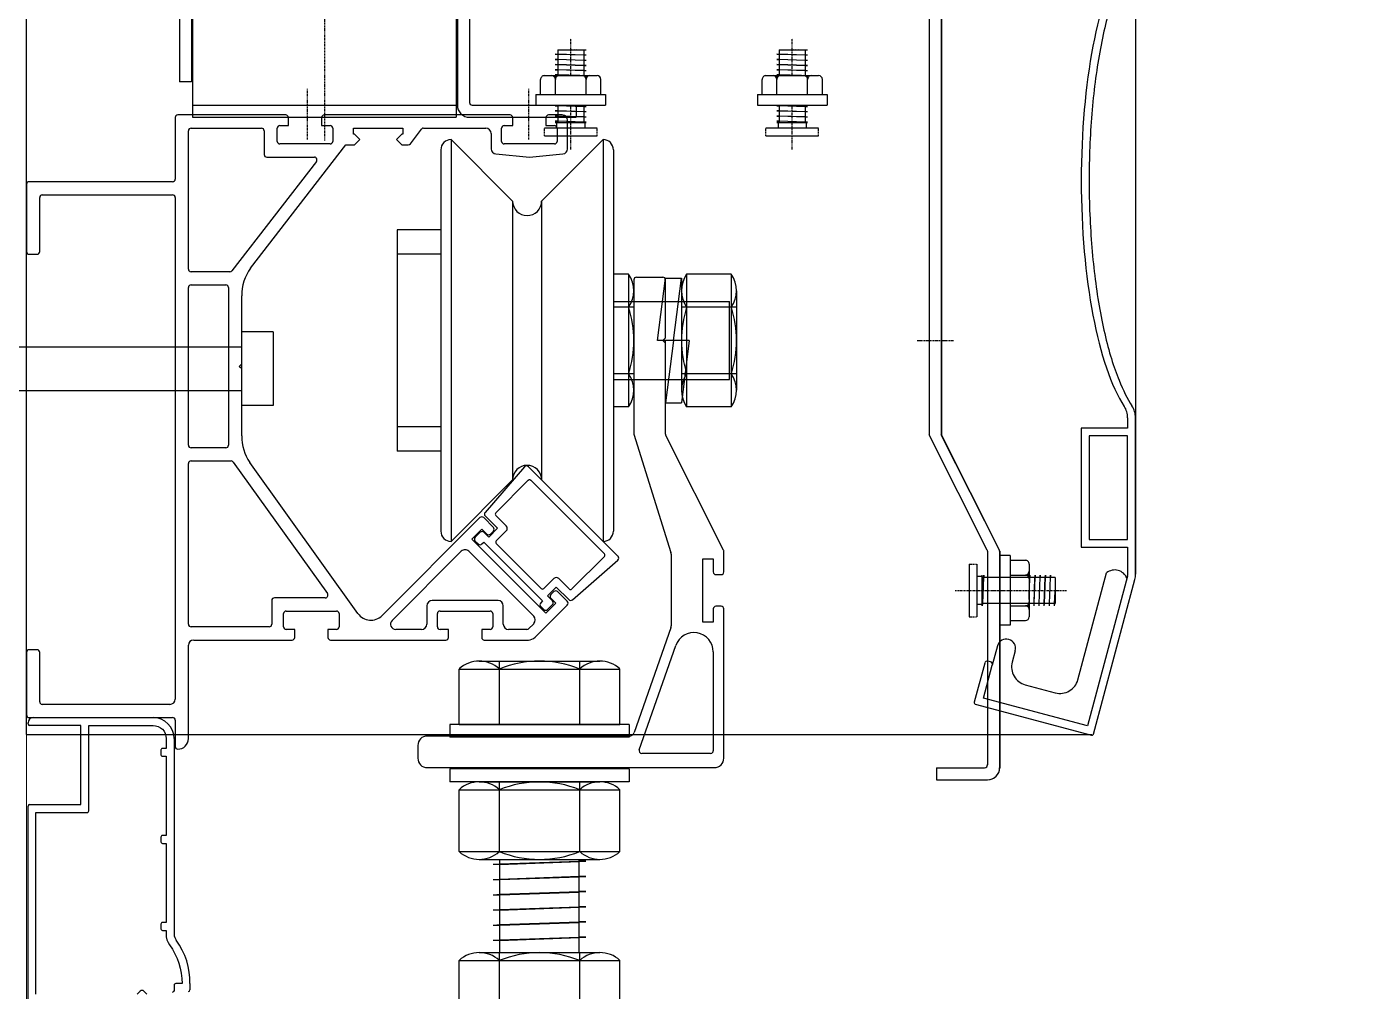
# Model space of a CAD drawing. Header units: millimetres. Extents: x 0 to 420000, y 0 to 297000.
# Drawn here: x 163762.5 to 164013.7, y 47501.5 to 47684.5 of the extents above; entities that cross this region are included whole.
import ezdxf

# ---------------------------------------------------------------- set-up
doc = ezdxf.new("R2010")
doc.units = ezdxf.units.MM
doc.linetypes.add('CENTER', pattern=[2, 1.25, -0.25, 0.25, -0.25])
doc.layers.add('A-WAXM-PANL', color=6, linetype='Continuous', lineweight=20)

# ---------------------------------------------------------------- blocks, each defined once
blk = doc.blocks.new('주행레일2')
at = {"color": 8}
for p, q in [((1944024.06, 140644.05), (1944024.06, 140632.4)), ((1944045.02, 140644.55), (1944024.56, 140644.55)), ((1944043.92, 140642.55), (1944045.52, 140642.55)), ((1944045.52, 140642.55), (1944045.52, 140644.05)), ((1944051.82, 140644.05), (1944051.82, 140642.55)), ((1944051.82, 140642.55), (1944053.42, 140642.55)), ((1944087.56, 140644.55), (1944052.32, 140644.55)), ((1944086.46, 140642.55), (1944088.06, 140642.55)), ((1944088.06, 140642.55), (1944088.06, 140644.05)), ((1944094.36, 140644.05), (1944094.36, 140642.55)), ((1944094.36, 140642.55), (1944095.96, 140642.55)), ((1944097.46, 140644.55), (1944094.86, 140644.55)), ((1944098.46, 140638.15), (1944098.46, 140643.55)), ((1944026.56, 140615.33), (1944026.56, 140641.55)), ((1944027.06, 140642.05), (1944040.42, 140642.05)), ((1944040.92, 140641.55), (1944040.92, 140637.05)), ((1944043.42, 140639.55), (1944043.42, 140642.05)), ((1944053.92, 140642.05), (1944053.92, 140639.55)), ((1944057.87, 140640.9), (1944057.87, 140642.05)), ((1944057.87, 140642.05), (1944067.21, 140642.05)), ((1944058.04, 140640.9), (1944057.87, 140640.9)), ((1944059.04, 140639.9), (1944058.04, 140640.9)), ((1944067.04, 140640.9), (1944066.04, 140639.9)), ((1944067.21, 140640.9), (1944067.04, 140640.9)), ((1944067.21, 140642.05), (1944067.21, 140640.9)), ((1944068.66, 140639.1), (1944070.74, 140641.85)), ((1944070.89, 140642.05), (1944070.86, 140642.02)), ((1944070.92, 140642.05), (1944070.89, 140642.05)), ((1944071.14, 140642.05), (1944082.96, 140642.05)), ((1944083.96, 140641.05), (1944083.96, 140638.15)), ((1944085.96, 140639.55), (1944085.96, 140642.05)), ((1944096.46, 140642.05), (1944096.46, 140639.55)), ((1944038.33, 140615.51), (1944056.44, 140638.9)), ((1944053.42, 140639.05), (1944043.92, 140639.05)), ((1944056.44, 140638.9), (1944058.04, 140638.9)), ((1944058.04, 140638.9), (1944059.04, 140639.9)), ((1944066.04, 140639.9), (1944067.04, 140638.9)), ((1944067.04, 140638.9), (1944068.26, 140638.9)), ((1944095.96, 140639.05), (1944086.46, 140639.05)), ((1944050.84, 140635.75), (1944034.79, 140615.02)), ((1944041.42, 140636.55), (1944050.44, 140636.55)), ((1944084.87, 140637.16), (1944091.21, 140636.55)), ((1944091.21, 140636.55), (1944097.56, 140637.16)), ((1943995.86, 140631.4), (1943995.86, 140618.65)), ((1944023.56, 140631.9), (1943996.36, 140631.9)), ((1943998.36, 140618.65), (1943998.36, 140628.9)), ((1943998.86, 140629.4), (1944023.56, 140629.4)), ((1944024.06, 140628.9), (1944024.06, 140533.8)), ((1943996.36, 140618.15), (1943997.86, 140618.15)), ((1944034.4, 140614.83), (1944027.06, 140614.83)), ((1944026.56, 140581.95), (1944026.56, 140611.83)), ((1944027.06, 140612.33), (1944033.66, 140612.33)), ((1944034.16, 140611.83), (1944034.16, 140581.95)), ((1944036.66, 140597.34), (1944036.66, 140610.28)), ((1944036.21, 140596.89), (1944036.66, 140597.34)), ((1944036.66, 140596.44), (1944036.21, 140596.89)), ((1944036.66, 140583.7), (1944036.66, 140596.44)), ((1944033.66, 140581.45), (1944027.06, 140581.45)), ((1944026.56, 140548), (1944026.56, 140578.45)), ((1944027.06, 140578.95), (1944034.66, 140578.95)), ((1944035.07, 140578.74), (1944052.93, 140553.79)), ((1944058.71, 140550), (1944038.2, 140578.67)), ((1944081.85, 140568.2), (1944063.27, 140549.63)), ((1944084.39, 140566.36), (1944082.55, 140568.2)), ((1944080.29, 140564.1), (1944082.2, 140566.01)), ((1944082.2, 140566.01), (1944083.12, 140565.09)), ((1944083.83, 140565.09), (1944084.39, 140565.65)), ((1944094.31, 140550.08), (1944080.29, 140564.1)), ((1944065.18, 140548.71), (1944078.31, 140561.84)), ((1944079.73, 140561.84), (1944092.04, 140549.52)), ((1944042.37, 140552.5), (1944042.37, 140548)), ((1944052.52, 140553), (1944042.87, 140553)), ((1944085.27, 140552.5), (1944072.77, 140552.5)), ((1944095.86, 140554.19), (1944095.3, 140553.62)), ((1944095.3, 140552.91), (1944096.22, 140551.99)), ((1944098.41, 140552.35), (1944096.57, 140554.19)), ((1944044.62, 140547.5), (1944044.62, 140550)), ((1944045.12, 140550.5), (1944054.62, 140550.5)), ((1944055.12, 140550), (1944055.12, 140547.5)), ((1944071.77, 140551.5), (1944071.77, 140548)), ((1944073.77, 140547.5), (1944073.77, 140550)), ((1944074.27, 140550.5), (1944083.77, 140550.5)), ((1944084.27, 140550), (1944084.27, 140547.5)), ((1944086.27, 140548), (1944086.27, 140551.5)), ((1944092.29, 140545.53), (1944098.41, 140551.64)), ((1944096.22, 140551.99), (1944094.31, 140550.08)), ((1944041.87, 140547.5), (1944027.06, 140547.5)), ((1944092.04, 140548.1), (1944091.08, 140547.14)), ((1944027.56, 140545), (1944046.22, 140545)), ((1944046.72, 140547), (1944045.12, 140547)), ((1944046.72, 140545.5), (1944046.72, 140547)), ((1944054.62, 140547), (1944053.02, 140547)), ((1944053.02, 140547), (1944053.02, 140545.5)), ((1944053.52, 140545), (1944075.37, 140545)), ((1944070.77, 140547), (1944065.89, 140547)), ((1944075.87, 140547), (1944074.27, 140547)), ((1944075.87, 140545.5), (1944075.87, 140547)), ((1944083.77, 140547), (1944082.17, 140547)), ((1944082.17, 140547), (1944082.17, 140545.5)), ((1944082.67, 140545), (1944091.02, 140545)), ((1944090.73, 140547), (1944087.27, 140547)), ((1943995.86, 140542.65), (1943995.86, 140530.8)), ((1943997.86, 140543.15), (1943996.36, 140543.15)), ((1943998.36, 140533.3), (1943998.36, 140542.65)), ((1944026.56, 140526.3), (1944026.56, 140544)), ((1944023.06, 140532.8), (1943998.86, 140532.8)), ((1943996.36, 140530.3), (1944023.56, 140530.3)), ((1944024.06, 140529.8), (1944024.06, 140524.8))]:
    blk.add_line(p, q, dxfattribs=at)
for centre, radius, start, end in [((1944024.56, 140644.05), 0.5, 90, 180), ((1944043.92, 140642.05), 0.5, 90, 180), ((1944045.02, 140644.05), 0.5, 0, 90), ((1944052.32, 140644.05), 0.5, 90, 180), ((1944053.42, 140642.05), 0.5, 0, 90), ((1944086.46, 140642.05), 0.5, 90, 180), ((1944087.56, 140644.05), 0.5, 0, 90), ((1944094.86, 140644.05), 0.5, 90, 180), ((1944095.96, 140642.05), 0.5, 0, 90), ((1944097.46, 140643.55), 1, 0, 90), ((1944027.06, 140641.55), 0.5, 90, 180), ((1944040.42, 140641.55), 0.5, 0, 90), ((1944071.14, 140641.55), 0.5, 90, 142.9575), ((1944082.96, 140641.05), 1, 0, 90), ((1944043.92, 140639.55), 0.5, 180, 270), ((1944053.42, 140639.55), 0.5, 270, 0), ((1944068.26, 140639.4), 0.5, 270, 322.9575), ((1944084.96, 140638.15), 1, 180, 264.5597), ((1944086.46, 140639.55), 0.5, 180, 270), ((1944095.96, 140639.55), 0.5, 270, 0), ((1944097.46, 140638.15), 1, 275.4403, 360), ((1944041.42, 140637.05), 0.5, 180, 270), ((1944050.44, 140636.05), 0.5, 322.2543, 90), ((1943996.36, 140631.4), 0.5, 90, 180), ((1944023.56, 140632.4), 0.5, 270, 0), ((1943998.86, 140628.9), 0.5, 90, 180), ((1944023.56, 140628.9), 0.5, 0, 90), ((1943996.36, 140618.65), 0.5, 180, 270), ((1943997.86, 140618.65), 0.5, 270, 0), ((1944027.06, 140615.33), 0.5, 180, 270), ((1944034.4, 140615.33), 0.5, 270, 322.2543), ((1944045.66, 140610.28), 9, 144.5197, 180), ((1944027.06, 140611.83), 0.5, 90, 180), ((1944033.66, 140611.83), 0.5, 0, 90), ((1944045.66, 140583.7), 9, 180, 214.0012), ((1944027.06, 140581.95), 0.5, 180, 270), ((1944033.66, 140581.95), 0.5, 270, 0), ((1944027.06, 140578.45), 0.5, 90, 180), ((1944034.66, 140578.45), 0.5, 35.5876, 90), ((1944082.2, 140567.85), 0.5, 45, 135.0005), ((1944083.47, 140565.44), 0.5, 225, 315), ((1944084.04, 140566.01), 0.5, 315, 45), ((1944079.02, 140561.13), 1, 45, 135.0005), ((1944042.87, 140552.5), 0.5, 90, 180), ((1944052.52, 140553.5), 0.5, 270, 35.5876), ((1944072.77, 140551.5), 1, 90, 180), ((1944085.27, 140551.5), 1, 0, 90), ((1944095.65, 140553.27), 0.5, 135, 225), ((1944096.22, 140553.83), 0.5, 45, 135), ((1944098.05, 140551.99), 0.5, 315, 45), ((1944045.12, 140550), 0.5, 90, 180), ((1944054.62, 140550), 0.5, 0, 90), ((1944061.15, 140551.75), 3, 215.5876, 315.0005), ((1944074.27, 140550), 0.5, 90, 180), ((1944083.77, 140550), 0.5, 0, 90), ((1944027.06, 140548), 0.5, 180, 270), ((1944041.87, 140548), 0.5, 270, 0), ((1944045.12, 140547.5), 0.5, 180, 270), ((1944054.62, 140547.5), 0.5, 270, 0), ((1944065.89, 140548), 1, 135.0005, 270), ((1944070.77, 140548), 1, 270, 0), ((1944074.27, 140547.5), 0.5, 180, 270), ((1944083.77, 140547.5), 0.5, 270, 0), ((1944087.27, 140548), 1, 180, 270), ((1944090.73, 140547.5), 0.5, 270, 315), ((1944091.34, 140548.81), 1, 315, 45), ((1944027.56, 140544), 1, 90, 180), ((1944046.22, 140545.5), 0.5, 270, 0), ((1944053.52, 140545.5), 0.5, 180, 270), ((1944075.37, 140545.5), 0.5, 270, 0), ((1944082.67, 140545.5), 0.5, 180, 270), ((1944091.02, 140546.8), 1.8, 270, 315), ((1943996.36, 140542.65), 0.5, 90, 180), ((1943997.86, 140542.65), 0.5, 0, 90), ((1943998.86, 140533.3), 0.5, 180, 270), ((1944023.06, 140533.8), 1, 270, 0), ((1943996.36, 140530.8), 0.5, 180, 270), ((1944023.56, 140529.8), 0.5, 0, 90), ((1944024.56, 140524.8), 0.5, 180, 270), ((1944024.56, 140526.3), 2, 270, 0)]:
    blk.add_arc(centre, radius, start, end, dxfattribs=at)
blk = doc.blocks.new('스크류볼트')
at = {"color": 8}
for p, q in [((1934346.89, 124704.52), (1934346.89, 124690.52)), ((1934352.89, 124704.52), (1934346.89, 124704.52)), ((1934352.89, 124704.52), (1934352.89, 124690.52)), ((1934191.59, 124701.67), (1934346.89, 124701.67)), ((1934191.59, 124693.37), (1934346.89, 124693.37)), ((1934352.89, 124690.52), (1934346.89, 124690.52))]:
    blk.add_line(p, q, dxfattribs=at)
blk = doc.blocks.new('압착가이드')
at = {"color": 8}
for p, q in [((1934393.1, 124678.29), (1934385.6, 124669.66)), ((1934394.39, 124677.75), (1934393.83, 124678.31)), ((1934410.81, 124661.33), (1934394.39, 124677.75)), ((1934393.79, 124675.73), (1934387.63, 124669.56)), ((1934408.23, 124661.79), (1934394.29, 124675.73)), ((1934385.63, 124668.98), (1934387.98, 124666.63)), ((1934387.63, 124669.07), (1934389.63, 124667.07)), ((1934384.68, 124665.88), (1934383.74, 124664.93)), ((1934386.31, 124664.96), (1934385.39, 124665.88)), ((1934387.98, 124666.63), (1934386.31, 124664.96)), ((1934389.63, 124666.15), (1934387.72, 124664.25)), ((1934383.74, 124664.22), (1934384.3, 124663.66)), ((1934385.01, 124663.66), (1934385.36, 124664)), ((1934385.36, 124664), (1934396.51, 124652.85)), ((1934387.72, 124663.76), (1934396.26, 124655.22)), ((1934402.07, 124655.13), (1934408.23, 124661.29)), ((1934402.17, 124653.1), (1934410.79, 124660.6)), ((1934396.75, 124655.22), (1934398.66, 124657.12)), ((1934399.57, 124657.12), (1934401.57, 124655.13)), ((1934397.46, 124653.81), (1934399.11, 124655.46)), ((1934398.38, 124652.89), (1934397.46, 124653.81)), ((1934399.11, 124655.46), (1934401.47, 124653.11)), ((1934396.51, 124652.85), (1934396.16, 124652.51)), ((1934396.16, 124651.8), (1934396.72, 124651.23)), ((1934397.43, 124651.23), (1934398.38, 124652.18))]:
    blk.add_line(p, q, dxfattribs=at)
for centre, radius, start, end in [((1934393.48, 124677.96), 0.5, 45, 139.0139), ((1934394.04, 124675.48), 0.35, 45, 135), ((1934385.98, 124669.33), 0.5, 139.0139, 225), ((1934387.88, 124669.32), 0.35, 135, 225), ((1934385.04, 124665.52), 0.5, 45, 135), ((1934389.17, 124666.61), 0.65, 315, 45), ((1934384.09, 124664.58), 0.5, 135, 225), ((1934384.66, 124664.01), 0.5, 225, 315), ((1934387.97, 124664), 0.35, 135, 225), ((1934407.99, 124661.54), 0.35, 315, 45), ((1934410.46, 124660.97), 0.5, 310.9861, 45.007), ((1934399.11, 124656.66), 0.65, 45, 135), ((1934396.51, 124655.47), 0.35, 225, 315), ((1934401.82, 124655.37), 0.35, 225, 315), ((1934396.51, 124652.15), 0.5, 135, 225), ((1934397.08, 124651.59), 0.5, 225, 315), ((1934398.03, 124652.53), 0.5, 315, 45), ((1934401.82, 124653.46), 0.5, 225, 313.7704)]:
    blk.add_arc(centre, radius, start, end, dxfattribs=at)
blk = doc.blocks.new('상부로라대측면')
at = {"color": 8}
for p, q in [((1934053.13, 124733.65), (1934053.13, 124661.31)), ((1934055.05, 124735.58), (1934055.05, 124659.38)), ((1934066.73, 124723.91), (1934055.05, 124735.58)), ((1934072.23, 124723.91), (1934083.9, 124735.58)), ((1934083.9, 124735.58), (1934083.9, 124659.38)), ((1934085.83, 124733.65), (1934085.83, 124661.31)), ((1934066.73, 124723.91), (1934066.73, 124671.06)), ((1934072.23, 124723.91), (1934072.23, 124671.06)), ((1934044.83, 124718.48), (1934044.83, 124676.48)), ((1934053.13, 124718.48), (1934044.83, 124718.48)), ((1934053.13, 124713.83), (1934044.83, 124713.83)), ((1934088.73, 124710.07), (1934085.83, 124710.07)), ((1934088.73, 124710.07), (1934088.73, 124684.89)), ((1934094.23, 124697.48), (1934095.73, 124709.28)), ((1934095.73, 124709.28), (1934098.73, 124709.28)), ((1934097.23, 124697.48), (1934098.73, 124709.28)), ((1934098.73, 124709.28), (1934098.73, 124697.48)), ((1934099.73, 124710.07), (1934099.73, 124684.89)), ((1934108.18, 124710.07), (1934099.73, 124710.07)), ((1934108.18, 124710.07), (1934108.18, 124684.89)), ((1934089.73, 124706.92), (1934089.73, 124688.04)), ((1934089.73, 124706.92), (1934089.73, 124688.04)), ((1934098.73, 124706.92), (1934098.73, 124688.04)), ((1934109.18, 124706.92), (1934109.18, 124688.04)), ((1934085.83, 124704.88), (1934107.83, 124704.88)), ((1934089.73, 124703.77), (1934085.83, 124703.77)), ((1934089.73, 124704.88), (1934095.73, 124704.88)), ((1934109.18, 124703.77), (1934098.73, 124703.77)), ((1934107.83, 124690.08), (1934107.83, 124704.88)), ((1934100.23, 124697.48), (1934094.23, 124697.48)), ((1934097.23, 124697.48), (1934095.73, 124685.68)), ((1934100.23, 124697.48), (1934098.73, 124685.68)), ((1934089.73, 124691.19), (1934085.83, 124691.19)), ((1934109.18, 124691.19), (1934098.73, 124691.19)), ((1934085.83, 124690.08), (1934107.83, 124690.08)), ((1934089.73, 124690.08), (1934095.73, 124690.08)), ((1934088.73, 124684.89), (1934085.83, 124684.89)), ((1934095.73, 124685.68), (1934098.73, 124685.68)), ((1934108.18, 124684.89), (1934099.73, 124684.89)), ((1934053.13, 124681.13), (1934044.83, 124681.13)), ((1934053.13, 124676.48), (1934044.83, 124676.48)), ((1934066.73, 124671.06), (1934055.05, 124659.38)), ((1934072.23, 124671.06), (1934083.9, 124659.38))]:
    blk.add_line(p, q, dxfattribs=at)
for centre, radius, start, end in [((1934055.05, 124733.65), 1.93, 90, 180), ((1934083.9, 124733.65), 1.93, 360, 90), ((1934069.48, 124723.91), 2.75, 179.9993, 270), ((1934069.48, 124723.91), 2.75, 270, 0.0007), ((1934084.28, 124706.92), 5.45, 324.7387, 35.2613), ((1934104.18, 124706.92), 5.45, 144.7387, 215.2613), ((1934103.73, 124706.92), 5.45, 324.7387, 35.2613), ((1934069.43, 124697.48), 20.3, 341.942, 18.058), ((1934119.03, 124697.48), 20.3, 161.942, 198.058), ((1934088.88, 124697.48), 20.3, 341.942, 18.058), ((1934084.28, 124688.04), 5.45, 324.7387, 35.2613), ((1934104.18, 124688.04), 5.45, 144.7387, 215.2613), ((1934103.73, 124688.04), 5.45, 324.7387, 35.2613), ((1934069.48, 124671.06), 2.75, 90, 180.0007), ((1934069.48, 124671.06), 2.75, 359.9993, 90), ((1934055.05, 124661.31), 1.93, 180, 270), ((1934083.9, 124661.31), 1.93, 270, 0)]:
    blk.add_arc(centre, radius, start, end, dxfattribs=at)
blk = doc.blocks.new('고정볼트')
at = {"color": 8}
for p, q in [((1934018.66, 124726.28), (1934018.66, 124736.78)), ((1934018.66, 124736.78), (1934049.16, 124736.78)), ((1934022.48, 124738.28), (1934045.35, 124738.28)), ((1934026.29, 124726.28), (1934026.29, 124738.28)), ((1934041.54, 124726.28), (1934041.54, 124738.28)), ((1934049.16, 124726.28), (1934049.16, 124736.78)), ((1934050.91, 124726.28), (1934016.91, 124726.28)), ((1934016.91, 124726.28), (1934016.91, 124723.83)), ((1934018.66, 124726.28), (1934049.16, 124726.28)), ((1934050.91, 124726.28), (1934050.91, 124723.83)), ((1934050.91, 124723.83), (1934016.91, 124723.83)), ((1934050.91, 124717.83), (1934016.91, 124717.83)), ((1934016.91, 124717.83), (1934016.91, 124715.38)), ((1934050.91, 124717.83), (1934050.91, 124715.38)), ((1934050.91, 124715.38), (1934016.91, 124715.38)), ((1934018.66, 124702.18), (1934018.66, 124713.88)), ((1934018.66, 124713.88), (1934049.16, 124713.88)), ((1934022.48, 124715.38), (1934045.35, 124715.38)), ((1934026.29, 124702.18), (1934026.29, 124715.38)), ((1934041.54, 124702.18), (1934041.54, 124715.38)), ((1934049.16, 124702.18), (1934049.16, 124713.88)), ((1934018.66, 124702.18), (1934049.16, 124702.18)), ((1934022.48, 124700.68), (1934045.35, 124700.68)), ((1934025.11, 124699.75), (1934026.41, 124699.79)), ((1934025.11, 124699.75), (1934026.41, 124699.74)), ((1934025.17, 124699.75), (1934026.41, 124699.83)), ((1934026.41, 124683.01), (1934026.41, 124700.68)), ((1934026.41, 124699.83), (1934041.41, 124700.36)), ((1934026.41, 124699.79), (1934041.41, 124700.31)), ((1934026.41, 124699.74), (1934041.41, 124700.26)), ((1934041.41, 124683.01), (1934041.41, 124700.68)), ((1934042.71, 124700.35), (1934041.41, 124700.36)), ((1934041.41, 124700.31), (1934042.71, 124700.35)), ((1934042.66, 124700.35), (1934041.41, 124700.26)), ((1934025.11, 124696.86), (1934026.41, 124696.9)), ((1934025.11, 124696.86), (1934026.41, 124696.86)), ((1934025.17, 124696.87), (1934026.41, 124696.95)), ((1934026.41, 124696.95), (1934041.41, 124697.48)), ((1934026.41, 124696.9), (1934041.41, 124697.43)), ((1934026.41, 124696.86), (1934041.41, 124697.38)), ((1934042.71, 124697.47), (1934041.41, 124697.48)), ((1934041.41, 124697.43), (1934042.71, 124697.47)), ((1934042.66, 124697.47), (1934041.41, 124697.38)), ((1934025.11, 124693.98), (1934026.41, 124694.02)), ((1934025.11, 124693.98), (1934026.41, 124693.98)), ((1934025.17, 124693.99), (1934026.41, 124694.07)), ((1934026.41, 124694.07), (1934041.41, 124694.59)), ((1934026.41, 124694.02), (1934041.41, 124694.55)), ((1934026.41, 124693.98), (1934041.41, 124694.5)), ((1934041.41, 124694.55), (1934042.71, 124694.59)), ((1934042.71, 124694.59), (1934041.41, 124694.59)), ((1934042.66, 124694.58), (1934041.41, 124694.5)), ((1934025.11, 124691.1), (1934026.41, 124691.14)), ((1934025.11, 124691.1), (1934026.41, 124691.09)), ((1934025.17, 124691.1), (1934026.41, 124691.19)), ((1934026.41, 124691.19), (1934041.41, 124691.71)), ((1934026.41, 124691.14), (1934041.41, 124691.67)), ((1934026.41, 124691.09), (1934041.41, 124691.62)), ((1934041.41, 124691.67), (1934042.71, 124691.71)), ((1934042.71, 124691.71), (1934041.41, 124691.71)), ((1934042.66, 124691.7), (1934041.41, 124691.62)), ((1934026.41, 124688.31), (1934041.41, 124688.83)), ((1934026.41, 124688.26), (1934041.41, 124688.78)), ((1934026.41, 124688.21), (1934041.41, 124688.74)), ((1934042.71, 124688.82), (1934041.41, 124688.83)), ((1934041.41, 124688.78), (1934042.71, 124688.82)), ((1934042.66, 124688.82), (1934041.41, 124688.74)), ((1934025.11, 124688.22), (1934026.41, 124688.26)), ((1934025.11, 124688.22), (1934026.41, 124688.21)), ((1934025.17, 124688.22), (1934026.41, 124688.31)), ((1934026.41, 124685.42), (1934041.41, 124685.95)), ((1934026.41, 124685.38), (1934041.41, 124685.9)), ((1934042.71, 124685.94), (1934041.41, 124685.95)), ((1934041.41, 124685.9), (1934042.71, 124685.94)), ((1934042.66, 124685.94), (1934041.41, 124685.86)), ((1934025.11, 124685.34), (1934026.41, 124685.38)), ((1934025.11, 124685.34), (1934026.41, 124685.33)), ((1934025.17, 124685.34), (1934026.41, 124685.42)), ((1934026.41, 124685.33), (1934041.41, 124685.86)), ((1934018.66, 124669.81), (1934018.66, 124681.51)), ((1934018.66, 124681.51), (1934049.16, 124681.51)), ((1934022.48, 124683.01), (1934045.35, 124683.01)), ((1934026.29, 124669.81), (1934026.29, 124683.01)), ((1934041.54, 124669.81), (1934041.54, 124683.01)), ((1934049.16, 124669.81), (1934049.16, 124681.51)), ((1934050.91, 124668.31), (1934016.91, 124668.31)), ((1934016.91, 124668.31), (1934016.91, 124665.86)), ((1934018.66, 124669.81), (1934049.16, 124669.81)), ((1934022.48, 124668.31), (1934045.35, 124668.31)), ((1934050.91, 124668.31), (1934050.91, 124665.86)), ((1934050.91, 124665.86), (1934016.91, 124665.86)), ((1934022.48, 124664.36), (1934045.35, 124664.36)), ((1934026.29, 124651.16), (1934026.29, 124664.36)), ((1934041.54, 124651.16), (1934041.54, 124664.36)), ((1934018.66, 124651.16), (1934018.66, 124662.86)), ((1934018.66, 124662.86), (1934049.16, 124662.86)), ((1934049.16, 124651.16), (1934049.16, 124662.86)), ((1934018.66, 124651.16), (1934049.16, 124651.16)), ((1934022.48, 124649.66), (1934045.35, 124649.66)), ((1934026.41, 124646.88), (1934026.41, 124649.66)), ((1934026.41, 124647.96), (1934041.41, 124648.49)), ((1934026.41, 124647.92), (1934041.41, 124648.44)), ((1934026.41, 124647.87), (1934041.41, 124648.4)), ((1934041.41, 124646.88), (1934041.41, 124649.66)), ((1934042.71, 124648.48), (1934041.41, 124648.49)), ((1934041.41, 124648.44), (1934042.71, 124648.48)), ((1934042.66, 124648.48), (1934041.41, 124648.4)), ((1934025.11, 124647.88), (1934026.41, 124647.92)), ((1934025.11, 124647.88), (1934026.41, 124647.87)), ((1934025.17, 124647.88), (1934026.41, 124647.96)), ((1934026.41, 124646.88), (1934041.41, 124646.88))]:
    blk.add_line(p, q, dxfattribs=at)
for centre, radius, start, end in [((1934022.48, 124732.69), 5.6, 47.0464, 132.9536), ((1934033.91, 124718.15), 20.13, 67.7416, 112.2584), ((1934045.35, 124732.69), 5.6, 47.0464, 132.9536), ((1934022.48, 124709.79), 5.6, 47.0464, 132.9536), ((1934033.91, 124695.25), 20.13, 67.7416, 112.2584), ((1934045.35, 124709.79), 5.6, 47.0464, 132.9536), ((1934022.48, 124706.28), 5.6, 227.0464, 312.9536), ((1934033.91, 124720.81), 20.13, 247.7416, 292.2584), ((1934045.35, 124706.28), 5.6, 227.0464, 312.9536), ((1934022.48, 124677.42), 5.6, 47.0464, 132.9536), ((1934033.91, 124662.88), 20.13, 67.7416, 112.2584), ((1934045.35, 124677.42), 5.6, 47.0464, 132.9536), ((1934022.48, 124673.91), 5.6, 227.0464, 312.9536), ((1934033.91, 124688.45), 20.13, 247.7416, 292.2584), ((1934045.35, 124673.91), 5.6, 227.0464, 312.9536), ((1934022.48, 124658.77), 5.6, 47.0464, 132.9536), ((1934033.91, 124644.23), 20.13, 67.7416, 112.2584), ((1934045.35, 124658.77), 5.6, 47.0464, 132.9536), ((1934022.48, 124655.26), 5.6, 227.0464, 312.9536), ((1934033.91, 124669.8), 20.13, 247.7416, 292.2584), ((1934045.35, 124655.26), 5.6, 227.0464, 312.9536)]:
    blk.add_arc(centre, radius, start, end, dxfattribs=at)
blk = doc.blocks.new('주레일1')
at = {"color": 8}
for p, q in [((1944110.79, 140613.28), (1944110.79, 140583.93)), ((1944111.29, 140613.71), (1944116.29, 140613.71)), ((1944116.79, 140602.21), (1944116.79, 140613.21)), ((1944116.29, 140601.71), (1944116.79, 140602.21)), ((1944116.79, 140601.2), (1944116.29, 140601.71)), ((1944116.79, 140589.91), (1944116.79, 140601.71)), ((1944116.79, 140583.93), (1944116.79, 140601.2)), ((1944110.79, 140583.93), (1944117.8, 140561.48)), ((1944127.8, 140561.97), (1944116.85, 140583.7)), ((1944117.85, 140561.18), (1944117.85, 140547.57)), ((1944123.85, 140548.31), (1944123.85, 140560.31)), ((1944123.85, 140560.31), (1944125.85, 140560.31)), ((1944125.85, 140560.31), (1944125.85, 140557.81)), ((1944127.85, 140557.81), (1944127.85, 140561.76)), ((1944126.35, 140557.31), (1944127.35, 140557.31)), ((1944125.85, 140550.81), (1944125.85, 140548.31)), ((1944127.35, 140551.31), (1944126.35, 140551.31)), ((1944127.85, 140522.51), (1944127.85, 140550.81)), ((1944117.79, 140547.24), (1944110.84, 140527.37)), ((1944125.85, 140548.31), (1944123.85, 140548.31)), ((1944111.82, 140524.11), (1944118.73, 140543.86)), ((1944125.85, 140542.65), (1944125.85, 140523.91)), ((1944069.82, 140524.91), (1944069.82, 140522.51)), ((1944109.9, 140526.71), (1944071.62, 140526.71)), ((1944125.35, 140523.41), (1944112.28, 140523.41)), ((1944071.62, 140520.71), (1944126.05, 140520.71))]:
    blk.add_line(p, q, dxfattribs=at)
for centre, radius, start, end in [((1944111.29, 140613.21), 0.5, 90, 180), ((1944116.29, 140613.21), 0.5, 0, 90), ((1944117.29, 140583.93), 0.5, 180, 206.743), ((1944116.85, 140561.18), 1, 360, 17.3433), ((1944127.4, 140561.76), 0.45, 360, 26.743), ((1944126.35, 140557.81), 0.5, 180, 270), ((1944127.35, 140557.81), 0.5, 270, 0), ((1944126.35, 140550.81), 0.5, 90, 180), ((1944127.35, 140550.81), 0.5, 0, 90), ((1944116.85, 140547.57), 1, 340.7173, 0), ((1944122.19, 140542.65), 3.66, 0, 160.7173), ((1944109.9, 140527.71), 1, 270, 340.7173), ((1944071.62, 140524.91), 1.8, 90, 180), ((1944071.62, 140522.51), 1.8, 180, 270), ((1944112.28, 140523.91), 0.5, 155.8351, 270), ((1944125.35, 140523.91), 0.5, 270, 0), ((1944126.05, 140522.51), 1.8, 270, 0)]:
    blk.add_arc(centre, radius, start, end, dxfattribs=at)
blk = doc.blocks.new('A$C6F8E717E')
at = {"color": 3}
for p, q in [((-17.48, 62.1), (-1.78, 62.1)), ((-1.78, 62.1), (-1.78, 59.8)), ((-19.78, 59.8), (-19.78, 49.8)), ((-17.48, 59.22), (-17.48, 50.37)), ((-16.91, 59.8), (-1.78, 59.8)), ((-16.9, 49.8), (-2.3, 49.8)), ((-17.49, 47.5), (-2.88, 47.5)), ((-2.3, 46.92), (-2.3, -47.5)), ((0, 47.5), (0, -47.5)), ((8.71, -69.34), (-2.3, -47.5)), ((11.01, -69.34), (0, -47.5)), ((8.76, -69.54), (8.76, -110.03)), ((11.06, -69.54), (11.06, -110.6)), ((-0.94, -110.6), (8.18, -110.6)), ((-0.94, -110.6), (-0.94, -112.9)), ((-0.94, -112.9), (8.76, -112.9))]:
    blk.add_line(p, q, dxfattribs=at)
at = {"color": 3, "linetype": 'CENTER', "ltscale": 0.1}
for p, q in [((-4.6, -29.6), (2.3, -29.6)), ((6.46, -76.99), (13.36, -76.99))]:
    blk.add_line(p, q, dxfattribs=at)
at = {"color": 3}
for centre, radius, start, end in [((-17.48, 59.8), 2.3, 90, 180), ((-16.91, 59.22), 0.575, 90, 180), ((-16.9, 50.37), 0.575, 180, 270), ((-17.48, 49.8), 2.3, 180, 270), ((-2.3, 47.5), 2.3, 0, 90), ((-2.88, 46.92), 0.575, 0, 90), ((8.31, -69.54), 0.45, 360, 26.743), ((10.61, -69.54), 0.45, 360, 26.743), ((8.18, -110.03), 0.575, 270, 0), ((8.76, -110.6), 2.3, 270, 0)]:
    blk.add_arc(centre, radius, start, end, dxfattribs=at)
blk = doc.blocks.new('A$C32AC5785')
at = {"color": 1}
for p, q in [((-2.12, 6.6), (-2.12, -6.6)), ((-0.12, 6.6), (-2.12, 6.6)), ((-0.12, 6.6), (-0.12, -6.6)), ((-0.12, 5.72), (2.75, 5.72)), ((-7.92, 5), (-7.92, -5)), ((-6.42, 5), (-6.42, -5)), ((-5.46, 2.66), (-6.42, 2.66)), ((-5.46, -2.93), (-5.46, 2.92)), ((-5.15, 2.91), (-5.18, 2.47)), ((-5.17, 2.47), (-5.15, 2.92)), ((-5.15, 2.92), (-5.15, 2.47)), ((-0.12, 2.92), (3.48, 2.92)), ((3.48, 4.99), (3.48, -4.99)), ((3.63, 2.91), (3.6, 2.47)), ((3.61, 2.47), (3.63, 2.92)), ((3.63, 2.92), (3.63, 2.47)), ((4.6, 2.91), (4.57, 2.47)), ((4.59, 2.47), (4.6, 2.92)), ((4.6, 2.92), (4.6, 2.47)), ((5.58, 2.91), (5.55, 2.47)), ((5.56, 2.47), (5.58, 2.92)), ((5.58, 2.92), (5.58, 2.47)), ((6.55, 2.91), (6.52, 2.47)), ((6.54, 2.47), (6.55, 2.92)), ((6.55, 2.92), (6.55, 2.47)), ((7.53, 2.91), (7.5, 2.47)), ((7.51, 2.47), (7.53, 2.92)), ((7.53, 2.92), (7.53, 2.47)), ((8.38, 2.47), (-5.46, 2.47)), ((-5.36, -2.47), (-5.18, 2.47)), ((-5.34, -2.47), (-5.17, 2.47)), ((-5.33, -2.47), (-5.15, 2.47)), ((3.48, -1.74), (3.63, 2.47)), ((3.48, -1.3), (3.61, 2.47)), ((3.48, -0.85), (3.6, 2.47)), ((4.4, -2.47), (4.57, 2.47)), ((4.41, -2.47), (4.59, 2.47)), ((4.43, -2.47), (4.6, 2.47)), ((5.37, -2.47), (5.55, 2.47)), ((5.39, -2.47), (5.56, 2.47)), ((5.4, -2.47), (5.58, 2.47)), ((6.35, -2.47), (6.52, 2.47)), ((6.37, -2.47), (6.54, 2.47)), ((6.38, -2.47), (6.55, 2.47)), ((7.32, -2.47), (7.5, 2.47)), ((7.34, -2.47), (7.51, 2.47)), ((7.36, -2.47), (7.53, 2.47)), ((8.38, 2.47), (8.38, -2.47)), ((8.38, -2.47), (-5.46, -2.47)), ((-5.36, -2.93), (-5.34, -2.47)), ((-5.36, -2.91), (-5.33, -2.47)), ((-5.36, -2.93), (-5.36, -2.47)), ((4.4, -2.93), (4.41, -2.47)), ((4.4, -2.91), (4.43, -2.47)), ((4.4, -2.93), (4.4, -2.47)), ((5.37, -2.93), (5.39, -2.47)), ((5.37, -2.91), (5.4, -2.47)), ((5.37, -2.93), (5.37, -2.47)), ((6.35, -2.93), (6.37, -2.47)), ((6.35, -2.91), (6.38, -2.47)), ((6.35, -2.93), (6.35, -2.47)), ((7.32, -2.93), (7.34, -2.47)), ((7.32, -2.93), (7.32, -2.47)), ((7.33, -2.91), (7.36, -2.47)), ((8.3, -2.47), (8.38, -0.22)), ((8.3, -2.93), (8.32, -2.47)), ((8.3, -2.91), (8.33, -2.47)), ((8.3, -2.93), (8.3, -2.47)), ((8.32, -2.47), (8.38, -0.67)), ((8.33, -2.47), (8.38, -1.11)), ((-5.46, -2.66), (-6.42, -2.66)), ((-0.12, -2.92), (3.48, -2.92)), ((-0.12, -6.6), (-2.12, -6.6)), ((-0.12, -5.72), (2.75, -5.72))]:
    blk.add_line(p, q, dxfattribs=at)
at = {"color": 1, "linetype": 'CENTER', "ltscale": 0.1}
for p, q in [((-7.92, 5), (-6.42, 5)), ((-10.55, 0), (10.55, 0)), ((-7.92, -5), (-6.42, -5))]:
    blk.add_line(p, q, dxfattribs=at)
at = {"color": 1}
for centre, start, end in [((2.75, 6.45), 270, 270.0014), ((2.75, 4.99), 0, 90.0014), ((2.75, 3.64), 270, 0), ((2.75, 2.19), 0, 90.0014), ((2.75, -2.19), 270, 0), ((2.75, -3.64), 0, 90.0014), ((2.75, -4.99), 270, 0), ((2.75, -6.45), 89.9981, 90.0014)]:
    blk.add_arc(centre, 0.729, start, end, dxfattribs=at)
blk = doc.blocks.new('A$C37D55ABE')
at = {"color": 5}
for p, q in [((-28.54, 205.27), (-12.84, 205.27)), ((-12.84, 205.27), (-12.84, 202.97)), ((-30.84, 202.97), (-30.84, 192.97)), ((-28.54, 202.4), (-28.54, 193.55)), ((-27.96, 202.97), (-12.84, 202.97)), ((-27.96, 192.97), (-13.36, 192.97)), ((-28.54, 190.67), (-13.93, 190.67)), ((-13.36, 190.1), (-13.36, 42.57)), ((-11.06, 190.67), (-11.06, 42.57)), ((-2.35, 20.73), (-13.36, 42.57)), ((-0.05, 20.73), (-11.06, 42.57)), ((-2.3, 20.53), (-2.3, -19.95)), ((0, 20.53), (0, -20.53)), ((-12, -20.53), (-2.87, -20.53)), ((-12, -20.53), (-12, -22.83)), ((-12, -22.83), (-2.3, -22.83))]:
    blk.add_line(p, q, dxfattribs=at)
at = {"color": 5, "linetype": 'CENTER', "ltscale": 0.1}
for p, q in [((-15.66, 60.47), (-8.76, 60.47)), ((-4.6, 13.08), (2.3, 13.08))]:
    blk.add_line(p, q, dxfattribs=at)
at = {"color": 5}
for centre, radius, start, end in [((-28.54, 202.97), 2.3, 90, 180), ((-27.96, 202.4), 0.575, 90, 180), ((-27.96, 193.55), 0.575, 180, 270), ((-28.54, 192.97), 2.3, 180, 270), ((-13.36, 190.67), 2.3, 0, 90), ((-13.93, 190.1), 0.575, 0, 90), ((-2.75, 20.53), 0.45, 360, 26.743), ((-0.45, 20.53), 0.45, 360, 26.743), ((-2.87, -19.95), 0.575, 270, 0), ((-2.3, -20.53), 2.3, 270, 0)]:
    blk.add_arc(centre, radius, start, end, dxfattribs=at)
blk = doc.blocks.new('레일커버')
at = {"color": 8}
for p, q in [((1934256.57, 124837.1), (1934234.55, 124831.2)), ((1934264.8, 124807.57), (1934256.94, 124836.89)), ((1934236.1, 124830.06), (1934255.8, 124835.34)), ((1934255.8, 124835.34), (1934263.42, 124806.93)), ((1934234.34, 124830.84), (1934236.33, 124823.4)), ((1934237.78, 124823.79), (1934236.1, 124830.06)), ((1934244.03, 124827.53), (1934249.72, 124829.06)), ((1934254.01, 124826.58), (1934259.44, 124806.32)), ((1934236.94, 124823.04), (1934237.43, 124823.17)), ((1934238.75, 124820.16), (1934237.78, 124823.79)), ((1934242.13, 124821.07), (1934241.55, 124823.24)), ((1934263.44, 124806.8), (1934263.44, 124801.45)), ((1934264.94, 124806.53), (1934264.94, 124657.34)), ((1934264.94, 124776.92), (1934264.94, 124806.53)), ((1934263.44, 124801.45), (1934254.64, 124801.45)), ((1934254.64, 124801.45), (1934254.64, 124778.85)), ((1934256.14, 124799.95), (1934263.44, 124799.95)), ((1934256.14, 124780.35), (1934256.14, 124799.95)), ((1934263.44, 124799.95), (1934263.44, 124780.35)), ((1934254.64, 124778.85), (1934263.44, 124778.85)), ((1934263.44, 124780.35), (1934256.14, 124780.35)), ((1934263.44, 124778.85), (1934263.44, 124776.92)), ((1934263.44, 124686.95), (1934263.44, 124685.02)), ((1934264.94, 124657.34), (1934264.94, 124686.95)), ((1934254.64, 124685.02), (1934254.64, 124662.42)), ((1934263.44, 124685.02), (1934254.64, 124685.02)), ((1934256.14, 124683.52), (1934256.14, 124663.92)), ((1934263.44, 124683.52), (1934256.14, 124683.52)), ((1934263.44, 124663.92), (1934263.44, 124683.52)), ((1934256.14, 124663.92), (1934263.44, 124663.92)), ((1934254.64, 124662.42), (1934263.44, 124662.42)), ((1934263.44, 124662.42), (1934263.44, 124657.08)), ((1934254.01, 124637.29), (1934259.44, 124657.56)), ((1934263.42, 124656.95), (1934255.8, 124628.53)), ((1934256.94, 124626.98), (1934264.8, 124656.3)), ((1934263.44, 124657.01), (1934263.43, 124657.01)), ((1934263.44, 124657.02), (1934263.44, 124657.01)), ((1934238.75, 124643.71), (1934237.78, 124640.09)), ((1934237.43, 124640.7), (1934236.94, 124640.83)), ((1934242.13, 124642.8), (1934241.55, 124640.63)), ((1934236.33, 124640.47), (1934234.34, 124633.04)), ((1934236.1, 124633.81), (1934237.78, 124640.09)), ((1934244.03, 124636.34), (1934249.72, 124634.82)), ((1934255.8, 124628.53), (1934236.1, 124633.81)), ((1934234.55, 124632.67), (1934256.57, 124626.77))]:
    blk.add_line(p, q, dxfattribs=at)
for centre, radius, start, end in [((1934256.65, 124836.81), 0.3, 15, 105), ((1934234.63, 124830.91), 0.3, 105, 195), ((1934250.63, 124825.68), 3.5, 15, 105.0006), ((1934244.93, 124824.15), 3.5, 105, 195), ((1934236.82, 124823.53), 0.5, 195, 285), ((1934237.3, 124823.66), 0.5, 285, 15), ((1934240.44, 124820.62), 1.75, 195, 15), ((1934261, 124808.24), 2.47, 230.952, 339.048), ((1934262.94, 124806.8), 0.5, 0, 15), ((1934260.94, 124806.53), 4, 0, 15), ((1934259.44, 124776.92), 4, 326.7776, 0), ((1934260.73, 124776.93), 4.21, 326.8156, 359.9621), ((1934259.44, 124686.95), 4, 0, 33.2224), ((1934260.74, 124686.95), 4.2, 0, 33.2224), ((1934261, 124655.64), 2.47, 20.952, 129.048), ((1934262.94, 124657.08), 0.5, 345, 0), ((1934260.94, 124657.34), 4, 345, 0), ((1934240.44, 124643.26), 1.75, 345, 165), ((1934236.82, 124640.35), 0.5, 75, 165), ((1934237.3, 124640.22), 0.5, 345, 75), ((1934244.93, 124639.72), 3.5, 165, 255), ((1934250.63, 124638.2), 3.5, 254.9994, 345), ((1934234.63, 124632.96), 0.3, 165, 255), ((1934256.65, 124627.06), 0.3, 255, 345)]:
    blk.add_arc(centre, radius, start, end, dxfattribs=at)
for start_param, end_param in [(0.42212, 1.570745), (1.570745, 2.719472)]:
    blk.add_ellipse((1934268.44, 124731.93), major_axis=(0, 46.92), ratio=0.294145, start_param=start_param, end_param=end_param, dxfattribs=at)
blk.add_open_spline([(1934264.25, 124774.62), (1934263.53, 124773.52), (1934262.83, 124772.19), (1934261.13, 124768.28), (1934260.19, 124765.4), (1934258.57, 124758.87), (1934257.89, 124755.23), (1934256.85, 124747.45), (1934256.49, 124743.31), (1934256.11, 124734.87), (1934256.08, 124730.55), (1934256.39, 124722.06), (1934256.71, 124717.89), (1934257.67, 124710), (1934258.32, 124706.28), (1934259.87, 124699.57), (1934260.79, 124696.59), (1934262.57, 124692.18), (1934263.39, 124690.56), (1934264.25, 124689.25)], degree=3, knots=[-2.719472, -2.719472, -2.719472, -2.719472, -2.545209, -2.545209, -2.271511, -2.271511, -1.997812, -1.997812, -1.724113, -1.724113, -1.450415, -1.450415, -1.176716, -1.176716, -0.903018, -0.903018, -0.629319, -0.629319, -0.42212, -0.42212, -0.42212, -0.42212], dxfattribs=at)
blk = doc.blocks.new('레일마감')
at = {"color": 5}
for p, q in [((1934054.94, 124836.93), (1934256.93, 124836.93)), ((1934054.94, 124626.93), (1934054.94, 124836.93)), ((1934054.94, 124626.93), (1934256.93, 124626.93))]:
    blk.add_line(p, q, dxfattribs=at)
blk = doc.blocks.new('A$C0B742C61')
at = {"color": 1, "linetype": 'CENTER', "ltscale": 0.1}
for p, q in [((-6.6, 5.6), (-6.6, 12.67)), ((-6.6, -8.43), (-6.6, 0)), ((-11.6, -5.8), (-11.6, -4.3)), ((-1.6, -5.8), (-1.6, -4.3))]:
    blk.add_line(p, q, dxfattribs=at)
at = {"color": 1}
for p, q in [((-9.07, 10.5), (-9.07, 5.6)), ((-9.07, 10.5), (-4.13, 10.5)), ((-4.13, 10.42), (-6.38, 10.5)), ((-4.13, 10.44), (-5.93, 10.5)), ((-4.13, 10.45), (-5.49, 10.5)), ((-4.13, 10.5), (-4.13, 5.6)), ((-3.69, 10.42), (-4.13, 10.45)), ((-3.68, 10.42), (-4.13, 10.44)), ((-3.68, 10.42), (-4.13, 10.42)), ((-9.07, 9.63), (-9.53, 9.65)), ((-9.53, 9.65), (-9.07, 9.65)), ((-9.07, 8.66), (-9.53, 8.67)), ((-9.53, 8.67), (-9.07, 8.67)), ((-9.07, 7.68), (-9.53, 7.7)), ((-9.53, 7.7), (-9.07, 7.7)), ((-9.51, 9.65), (-9.07, 9.62)), ((-9.51, 8.67), (-9.07, 8.64)), ((-9.51, 7.7), (-9.07, 7.67)), ((-4.13, 9.48), (-9.07, 9.65)), ((-4.13, 9.46), (-9.07, 9.63)), ((-4.13, 9.45), (-9.07, 9.62)), ((-4.13, 8.5), (-9.07, 8.67)), ((-4.13, 8.49), (-9.07, 8.66)), ((-4.13, 8.47), (-9.07, 8.64)), ((-4.13, 7.53), (-9.07, 7.7)), ((-4.13, 7.51), (-9.07, 7.68)), ((-4.13, 7.49), (-9.07, 7.67)), ((-3.69, 9.45), (-4.13, 9.48)), ((-3.68, 9.45), (-4.13, 9.46)), ((-3.68, 9.45), (-4.13, 9.45)), ((-3.69, 8.47), (-4.13, 8.5)), ((-3.68, 8.47), (-4.13, 8.49)), ((-3.68, 8.47), (-4.13, 8.47)), ((-11.59, 5.6), (-1.61, 5.6)), ((-9.07, 6.71), (-9.53, 6.72)), ((-9.53, 6.72), (-9.07, 6.72)), ((-9.07, 5.73), (-9.53, 5.75)), ((-9.53, 5.75), (-9.07, 5.75)), ((-9.52, 2), (-9.52, 5.6)), ((-9.51, 6.72), (-9.07, 6.69)), ((-9.51, 5.75), (-9.07, 5.72)), ((-4.13, 6.55), (-9.07, 6.72)), ((-4.13, 6.53), (-9.07, 6.71)), ((-4.13, 6.52), (-9.07, 6.69)), ((-4.86, 5.6), (-9.07, 5.75)), ((-5.3, 5.6), (-9.07, 5.73)), ((-5.75, 5.6), (-9.07, 5.72)), ((-3.69, 7.5), (-4.13, 7.53)), ((-3.68, 7.49), (-4.13, 7.51)), ((-3.68, 7.49), (-4.13, 7.49)), ((-3.69, 6.52), (-4.13, 6.55)), ((-3.68, 6.52), (-4.13, 6.53)), ((-3.68, 6.52), (-4.13, 6.52)), ((-3.68, 2), (-3.68, 5.6)), ((-12.32, 2), (-12.32, 4.87)), ((-0.88, 2), (-0.88, 4.87)), ((-13.2, 2), (0, 2)), ((-13.2, 2), (-13.2, 0)), ((-13.2, 0), (0, 0)), ((-9.07, 0), (-9.07, -3.34)), ((-4.13, 0), (-4.13, -3.34)), ((0, 2), (0, 0)), ((-9.07, -0.12), (-9.53, -0.11)), ((-9.53, -0.11), (-9.07, -0.11)), ((-9.07, -1.1), (-9.53, -1.08)), ((-9.53, -1.08), (-9.07, -1.08)), ((-9.07, -2.07), (-9.53, -2.06)), ((-9.53, -2.06), (-9.07, -2.06)), ((-9.51, -0.11), (-9.07, -0.14)), ((-9.51, -1.08), (-9.07, -1.11)), ((-9.51, -2.06), (-9.07, -2.09)), ((-4.13, -0.28), (-9.07, -0.11)), ((-4.13, -0.29), (-9.07, -0.12)), ((-4.13, -0.31), (-9.07, -0.14)), ((-4.13, -1.25), (-9.07, -1.08)), ((-4.13, -1.27), (-9.07, -1.1)), ((-4.13, -1.29), (-9.07, -1.11)), ((-4.13, -2.23), (-9.07, -2.06)), ((-4.13, -2.25), (-9.07, -2.07)), ((-4.13, -2.26), (-9.07, -2.09)), ((-3.69, -0.31), (-4.13, -0.28)), ((-3.68, -0.31), (-4.13, -0.29)), ((-3.68, -0.31), (-4.13, -0.31)), ((-3.69, -1.29), (-4.13, -1.25)), ((-3.68, -1.29), (-4.13, -1.27)), ((-3.68, -1.29), (-4.13, -1.29)), ((-3.69, -2.26), (-4.13, -2.23)), ((-3.68, -2.26), (-4.13, -2.25)), ((-3.68, -2.26), (-4.13, -2.26)), ((-11.6, -4.3), (-1.6, -4.3)), ((-3.68, -3.34), (-9.53, -3.34)), ((-9.07, -3.05), (-9.53, -3.03)), ((-9.53, -3.03), (-9.07, -3.03)), ((-9.51, -3.03), (-9.07, -3.06)), ((-9.27, -3.34), (-9.27, -4.3)), ((-4.13, -3.21), (-9.07, -3.03)), ((-4.13, -3.22), (-9.07, -3.05)), ((-4.13, -3.24), (-9.07, -3.06)), ((-3.69, -3.24), (-4.13, -3.21)), ((-3.68, -3.24), (-4.13, -3.22)), ((-3.68, -3.24), (-4.13, -3.24)), ((-3.94, -3.34), (-3.94, -4.3)), ((-11.6, -5.8), (-1.6, -5.8))]:
    blk.add_line(p, q, dxfattribs=at)
for centre, start, end in [((-11.59, 4.87), 90, 180.0014), ((-10.24, 4.87), 0, 90), ((-8.79, 4.87), 90, 180.0014), ((-4.41, 4.87), 0, 90), ((-2.96, 4.87), 90, 180.0014), ((-1.61, 4.87), 0, 90), ((-13.05, 4.87), 0, 0.0014), ((-0.15, 4.87), 179.9981, 180.0014)]:
    blk.add_arc(centre, 0.729, start, end, dxfattribs=at)
blk = doc.blocks.new('sd motor1')
at = {"color": 8, "linetype": 'CENTER', "ltscale": 0.1}
for p, q in [((1935433.2, 125853.21), (1935433.2, 125713.75)), ((1935424, 125832.37), (1935421.88, 125834.5)), ((1935418.35, 125826.72), (1935416.23, 125828.84)), ((1935448.05, 125808.33), (1935450.17, 125806.21)), ((1935442.39, 125802.68), (1935444.51, 125800.56)), ((1935508.9, 125786.13), (1935396.2, 125786.13)), ((1935429.9, 125723.52), (1935429.9, 125713.75)), ((1935471.9, 125723.52), (1935471.9, 125713.75))]:
    blk.add_line(p, q, dxfattribs=at)
at = {"color": 8, "linetype": 'CENTER', "ltscale": 0.2}
for p, q in [((1935420.59, 125829.55), (1935419.56, 125830.57)), ((1935419.56, 125828.52), (1935420.59, 125829.55)), ((1935421.18, 125830.14), (1935420.15, 125831.16)), ((1935421.18, 125830.14), (1935422.2, 125831.16)), ((1935421.76, 125829.55), (1935422.79, 125830.57)), ((1935422.79, 125828.52), (1935421.76, 125829.55)), ((1935420.15, 125827.93), (1935421.18, 125828.96)), ((1935422.2, 125827.93), (1935421.18, 125828.96)), ((1935443.6, 125806.53), (1935444.63, 125805.5)), ((1935444.19, 125807.12), (1935445.22, 125806.09)), ((1935446.25, 125807.12), (1935445.22, 125806.09)), ((1935446.83, 125806.53), (1935445.81, 125805.5)), ((1935444.63, 125805.5), (1935443.6, 125804.48)), ((1935445.22, 125804.92), (1935444.19, 125803.89)), ((1935445.22, 125804.92), (1935446.25, 125803.89)), ((1935445.81, 125805.5), (1935446.83, 125804.48))]:
    blk.add_line(p, q, dxfattribs=at)
at = {"color": 8}
for p, q in [((1935454.94, 125829.66), (1935454.02, 125828.92)), ((1935455.85, 125828.92), (1935454.94, 125829.66)), ((1935454.94, 125827.34), (1935454.94, 125829.66)), ((1935454.02, 125828.92), (1935452.92, 125828.5)), ((1935452.92, 125828.5), (1935453.11, 125827.34)), ((1935454.94, 125827.34), (1935452.92, 125828.5)), ((1935453.11, 125827.34), (1935452.92, 125826.17)), ((1935452.92, 125826.17), (1935454.94, 125827.34)), ((1935454.94, 125827.34), (1935456.95, 125828.5)), ((1935454.94, 125827.34), (1935454.94, 125825.01)), ((1935454.94, 125827.34), (1935456.95, 125826.17)), ((1935456.95, 125828.5), (1935455.85, 125828.92)), ((1935456.76, 125827.34), (1935456.95, 125828.5)), ((1935456.95, 125826.17), (1935456.76, 125827.34)), ((1935452.92, 125826.17), (1935454.02, 125825.76)), ((1935454.02, 125825.76), (1935454.94, 125825.01)), ((1935454.94, 125825.01), (1935455.85, 125825.76)), ((1935455.85, 125825.76), (1935456.95, 125826.17)), ((1935474.25, 125816.18), (1935474.25, 125754.18)), ((1935474.25, 125754.18), (1935474.25, 125816.18)), ((1935474.25, 125816.18), (1935476.05, 125816.18)), ((1935476.05, 125754.18), (1935476.05, 125816.18)), ((1935476.05, 125816.18), (1935479.65, 125812.58)), ((1935501.25, 125816.18), (1935497.65, 125812.58)), ((1935501.25, 125816.18), (1935503.05, 125816.18)), ((1935501.25, 125754.18), (1935501.25, 125816.18)), ((1935503.05, 125754.18), (1935503.05, 125816.18)), ((1935479.65, 125812.58), (1935479.65, 125757.78)), ((1935497.65, 125812.58), (1935479.65, 125812.58)), ((1935497.65, 125812.58), (1935497.65, 125757.78)), ((1935410.54, 125809.3), (1935409.44, 125808.88)), ((1935411.46, 125810.04), (1935410.54, 125809.3)), ((1935412.37, 125809.3), (1935411.46, 125810.04)), ((1935411.46, 125807.72), (1935411.46, 125810.04)), ((1935413.47, 125808.88), (1935412.37, 125809.3)), ((1935479.65, 125808.98), (1935497.65, 125808.98)), ((1935409.44, 125808.88), (1935409.63, 125807.72)), ((1935411.46, 125807.72), (1935409.44, 125808.88)), ((1935409.63, 125807.72), (1935409.44, 125806.55)), ((1935409.44, 125806.55), (1935411.46, 125807.72)), ((1935409.44, 125806.55), (1935410.54, 125806.14)), ((1935411.46, 125807.72), (1935413.47, 125808.88)), ((1935411.46, 125807.72), (1935411.46, 125805.39)), ((1935411.46, 125807.72), (1935413.47, 125806.55)), ((1935412.37, 125806.14), (1935413.47, 125806.55)), ((1935413.28, 125807.72), (1935413.47, 125808.88)), ((1935413.47, 125806.55), (1935413.28, 125807.72)), ((1935479.65, 125808.78), (1935497.65, 125808.78)), ((1935410.54, 125806.14), (1935411.46, 125805.39)), ((1935411.46, 125805.39), (1935412.37, 125806.14)), ((1935465.8, 125805.13), (1935466.6, 125806.13)), ((1935465.8, 125805.13), (1935465.8, 125767.13)), ((1935466.6, 125806.13), (1935466.6, 125766.13)), ((1935466.6, 125806.13), (1935472.09, 125806.13)), ((1935472.09, 125806.13), (1935472.09, 125766.13)), ((1935405, 125803.27), (1935405, 125766.13)), ((1935461, 125802.5), (1935461, 125760.13)), ((1935479.65, 125801.58), (1935497.65, 125801.58)), ((1935401.6, 125798.63), (1935401.6, 125773.63)), ((1935405, 125798.63), (1935401.6, 125798.63)), ((1935409.5, 125796.62), (1935409.5, 125757.28)), ((1935464.6, 125798.63), (1935461, 125798.63)), ((1935464.6, 125798.63), (1935464.6, 125773.63)), ((1935474.25, 125797.8), (1935472.09, 125797.8)), ((1935474.25, 125797.8), (1935474.25, 125776.56)), ((1935410.1, 125795.96), (1935410.1, 125757.28)), ((1935456, 125795.65), (1935456, 125756.93)), ((1935479.65, 125794.38), (1935497.65, 125794.38)), ((1935413, 125793.22), (1935413, 125751.13)), ((1935465.8, 125792.03), (1935464.6, 125792.03)), ((1935479.65, 125787.18), (1935497.65, 125787.18)), ((1935465.8, 125780.23), (1935464.6, 125780.23)), ((1935479.65, 125779.98), (1935497.65, 125779.98)), ((1935474.25, 125776.56), (1935472.09, 125776.56)), ((1935405, 125773.63), (1935401.6, 125773.63)), ((1935464.6, 125773.63), (1935461, 125773.63)), ((1935479.65, 125772.78), (1935497.65, 125772.78)), ((1935456, 125771.13), (1935409.5, 125771.13)), ((1935465.8, 125767.13), (1935466.6, 125766.13)), ((1935409.5, 125760.13), (1935405, 125766.13)), ((1935413, 125761.63), (1935417.2, 125765.63)), ((1935449.2, 125765.63), (1935417.2, 125765.63)), ((1935453.4, 125761.63), (1935449.2, 125765.63)), ((1935466.6, 125766.13), (1935472.09, 125766.13)), ((1935479.65, 125765.58), (1935497.65, 125765.58)), ((1935456, 125761.63), (1935453.4, 125761.63)), ((1935453.4, 125761.63), (1935453.4, 125751.13)), ((1935479.65, 125761.38), (1935497.65, 125761.38)), ((1935456, 125760.13), (1935461, 125760.13)), ((1935413, 125757.28), (1935409.5, 125757.28)), ((1935453.4, 125756.93), (1935456, 125756.93)), ((1935479.65, 125757.78), (1935476.05, 125754.18)), ((1935497.65, 125757.78), (1935479.65, 125757.78)), ((1935497.65, 125757.78), (1935501.25, 125754.18)), ((1935474.25, 125754.18), (1935476.05, 125754.18)), ((1935501.25, 125754.18), (1935503.05, 125754.18)), ((1935405.7, 125748.83), (1935405.7, 125724.88)), ((1935458.4, 125751.13), (1935408, 125751.13)), ((1935408.2, 125748.83), (1935408.2, 125718.13)), ((1935458.2, 125748.83), (1935458.2, 125718.13)), ((1935460.7, 125748.83), (1935460.7, 125720.93)), ((1935408, 125748.43), (1935408, 125724.88)), ((1935458.4, 125748.43), (1935458.4, 125720.43)), ((1935408, 125724.88), (1935405.7, 125724.88)), ((1935408.2, 125720.43), (1935458.2, 125720.43)), ((1935461.2, 125720.43), (1935480.9, 125720.43)), ((1935480.9, 125720.43), (1935480.9, 125718.13)), ((1935408.2, 125718.13), (1935458.2, 125718.13)), ((1935460.7, 125718.13), (1935480.9, 125718.13))]:
    blk.add_line(p, q, dxfattribs=at)
for centre, radius in [((1935433.2, 125817.53), 31.6), ((1935433.2, 125817.53), 31.35), ((1935450.06, 125834.39), 2.5), ((1935450.06, 125834.39), 1.82), ((1935454.94, 125827.34), 2.33), ((1935411.46, 125807.72), 2.33), ((1935416.33, 125800.66), 2.5), ((1935416.33, 125800.66), 1.82)]:
    blk.add_circle(centre, radius, dxfattribs=at)
at = {"color": 8, "ltscale": 0.5}
for centre, radius in [((1935433.2, 125817.53), 21), ((1935421.18, 125829.55), 3), ((1935445.22, 125805.5), 3)]:
    blk.add_circle(centre, radius, dxfattribs=at)
at = {"color": 8}
for centre, radius, start, end in [((1935433.2, 125838.03), 2.5, 7.9829, 172.0187), ((1935433.2, 125838.03), 1.82, 13.2524, 166.7492), ((1935422.24, 125834.85), 0.5, 122.3196, 225.0022), ((1935421.18, 125829.55), 4, 225, 45), ((1935454.94, 125827.34), 5, 254.4394, 154.1372), ((1935454.94, 125827.34), 4.65, 251.9298, 156.6468), ((1935454.94, 125827.34), 4.15, 247.1737, 161.403), ((1935415.87, 125828.49), 0.5, 44.9987, 147.6804), ((1935412.69, 125817.53), 2.5, 97.9702, 262.0288), ((1935412.69, 125817.53), 1.82, 103.2352, 256.7638), ((1935453.7, 125817.53), 2.5, 277.9712, 82.0298), ((1935453.7, 125817.53), 1.82, 283.2362, 76.7648), ((1935411.46, 125807.72), 5, 74.439, 334.1368), ((1935411.46, 125807.72), 4.65, 71.9294, 336.6464), ((1935411.46, 125807.72), 4.15, 67.1733, 341.4026), ((1935445.22, 125805.5), 4, 45, 225), ((1935450.52, 125806.57), 0.5, 224.9987, 327.6804), ((1935444.16, 125800.2), 0.5, 302.3196, 45.0022), ((1935433.2, 125797.02), 2.5, 187.9813, 352.0171), ((1935433.2, 125797.02), 1.82, 193.2508, 346.7476), ((1935408, 125748.83), 2.3, 90, 180), ((1935408.5, 125748.43), 0.5, 126.8699, 180), ((1935457.9, 125748.43), 0.5, 0, 53.1301), ((1935458.4, 125748.83), 2.3, 0, 90), ((1935460.7, 125720.43), 2.3, 180, 270), ((1935461.2, 125720.93), 0.5, 180, 270)]:
    blk.add_arc(centre, radius, start, end, dxfattribs=at)
at = {"color": 8, "ltscale": 0.5}
for centre, start, end in [((1935421.18, 125829.55), 122.4441, 147.5559), ((1935421.18, 125829.55), 32.4441, 57.5559), ((1935421.18, 125829.55), 212.4441, 237.5559), ((1935421.18, 125829.55), 302.4441, 327.5559), ((1935445.22, 125805.5), 122.4441, 147.5559), ((1935445.22, 125805.5), 32.4441, 57.5559), ((1935445.22, 125805.5), 212.4441, 237.5559), ((1935445.22, 125805.5), 302.4441, 327.5559)]:
    blk.add_arc(centre, 1.92, start, end, dxfattribs=at)
blk = doc.blocks.new('방열도어-양개')
at = {"color": 6}
for p, q in [((-12.04, 3103.45), (10.66, 3103.45)), ((-13.04, 3102.25), (-13.04, 3102.45)), ((-3.04, 3101.95), (-12.74, 3101.95)), ((-3.04, 3086.95), (-3.04, 3101.95)), ((14.66, 3099.45), (14.66, 3062.4)), ((-13.04, 3020.26), (-13.04, 3086.65)), ((-12.74, 3086.95), (-3.04, 3086.95)), ((17.66, 3053.01), (17.66, 3051.81))]:
    blk.add_line(p, q, dxfattribs=at)
for points in [[(9.48, 3051.01), (8.92, 3051.56, 0.414204), (8.21, 3051.56), (7.66, 3051.01)], [(-11.54, 3051.01), (-11.54, 3085.45), (-1.84, 3085.45, 0.414214), (-1.54, 3085.75), (-1.54, 3086.95), (-1.54, 3101.95), (10.66, 3101.95, -0.414214), (13.16, 3099.45), (13.16, 3097.6), (12.46, 3097.6, 0.414214), (12.16, 3097.3), (12.16, 3096.4, 0.414214), (12.46, 3096.1), (13.16, 3096.1), (13.16, 3081.1), (12.46, 3081.1, 0.414214), (12.16, 3080.8), (12.16, 3079.9, 0.414214), (12.46, 3079.6), (13.16, 3079.6), (13.16, 3064.59), (12.46, 3064.59, 0.414214), (12.16, 3064.29), (12.16, 3063.39, 0.414214), (12.46, 3063.09), (13.12, 3063.09), (13.12, 3062.42, 0.160398), (13.8, 3060.34, -0.156655), (16.16, 3053.01), (14.96, 3053.01, 0.414215), (14.66, 3052.71), (14.66, 3051.84, -0.360888), (14.25, 3051.34)]]:
    blk.add_lwpolyline(points, format="xyb", dxfattribs=at)
for centre, radius, start, end in [((-12.04, 3102.45), 1, 90, 180), ((10.66, 3099.45), 4, 0, 90), ((-12.74, 3102.25), 0.3, 180, 270), ((-12.74, 3086.65), 0.3, 90, 180), ((16.66, 3062.4), 2, 180, 216.45), ((4.32, 3053.29), 13.34, 358.7966, 36.45), ((17.36, 3051.81), 0.3, 270, 359.9958)]:
    blk.add_arc(centre, radius, start, end, dxfattribs=at)
for name, p in [('sd motor1', (-1935390.04, -122500.87)), ('레일마감', (-1934068.28, -121526.68)), ('레일커버', (-1934067.98, -121526.68)), ('상부로라대측면', (-1933987.89, -121522.54)), ('스크류볼트', (-1934319.44, -121527.93)), ('압착가이드', (-1934311.99, -121527.3)), ('고정볼트', (-1933949.97, -121624.13))]:
    blk.add_blockref(name, p)
at = {"color": 1}
for name, p in [('A$C37D55ABE', (171.19, 3114.47)), ('A$C6F8E717E', (160.14, 3204.54)), ('주행레일2', (-1944009.2, -137426.85)), ('주레일1', (-1944008.96, -137426.76)), ('A$C32AC5785', (173.31, 3127.55))]:
    blk.add_blockref(name, p, dxfattribs=at)
at = {"color": 7}
for p in [(96.46, 3219.56), (138.46, 3219.56)]:
    blk.add_blockref('A$C0B742C61', p, dxfattribs=at)
blk = doc.blocks.new('3층')
at = {"layer": 'A-WAXM-PANL'}
blk.add_lwpolyline([(4734073.76, -408088.71), (4734073.76, -407118.71), (4737073.76, -407118.71)], dxfattribs=at)
blk.add_blockref('방열도어-양개', (4734087.1, -411118.71))

msp = doc.modelspace()

# ---------------------------------------------------------------- block references
msp.add_blockref('3층', (-4570311.26, 455568.71))

doc.saveas('drawing.dxf')
